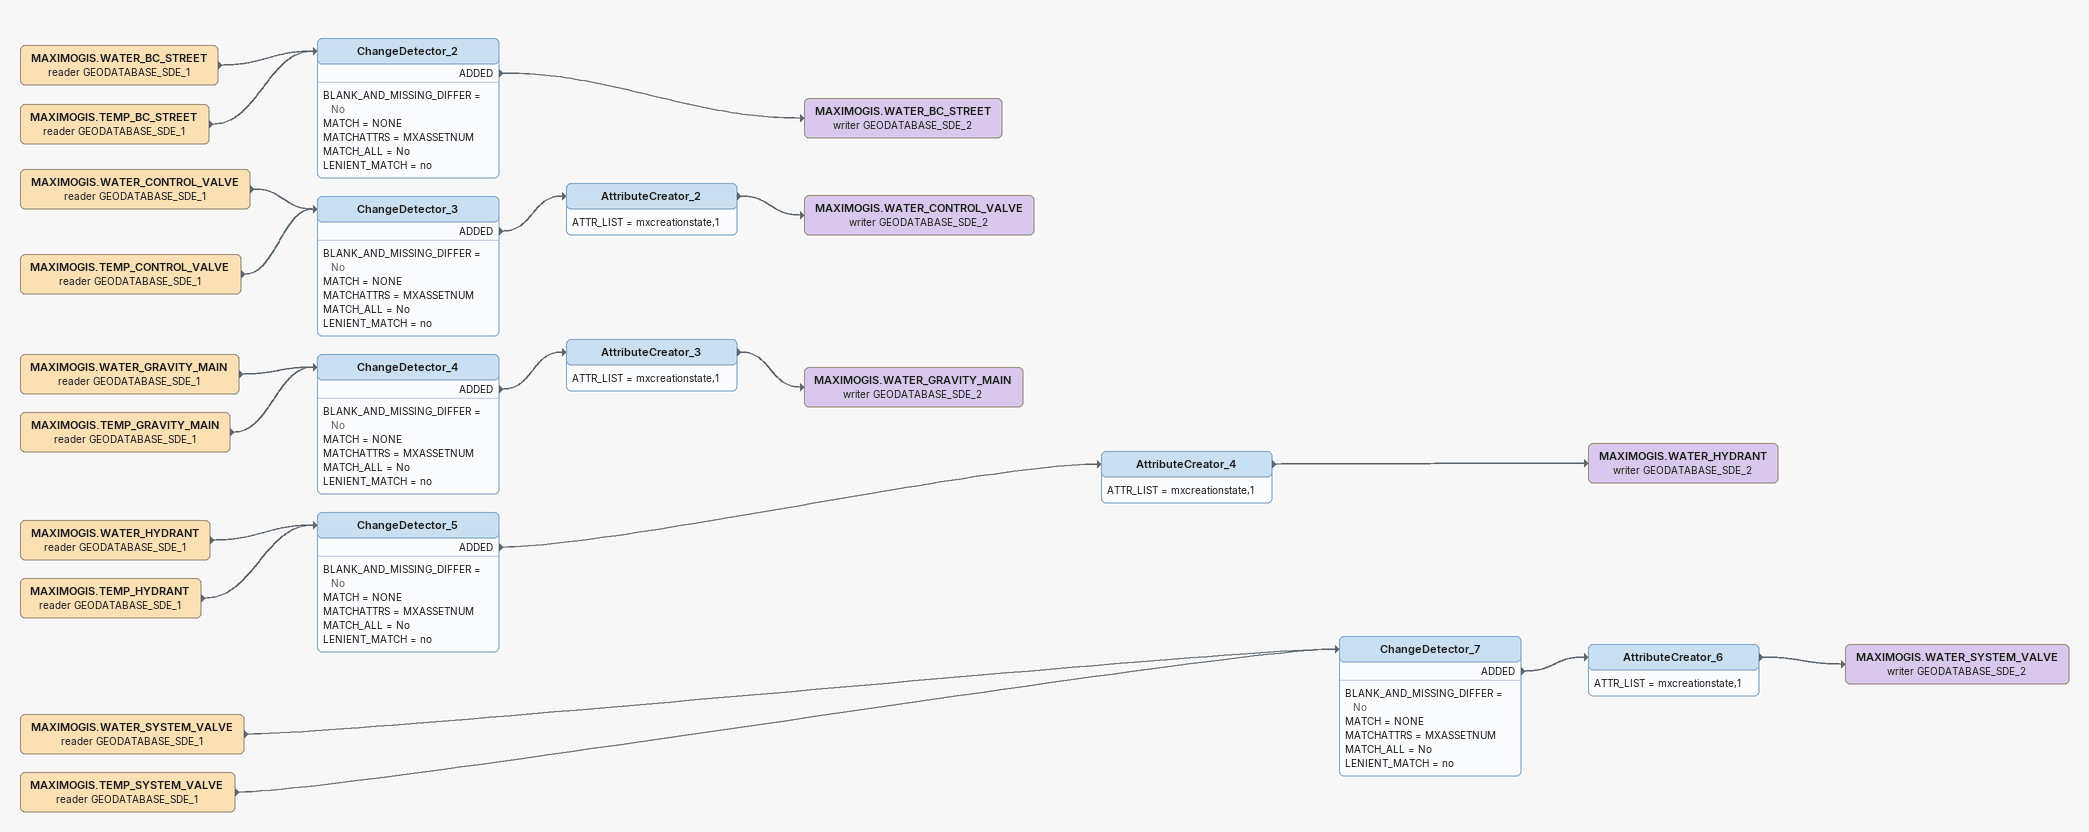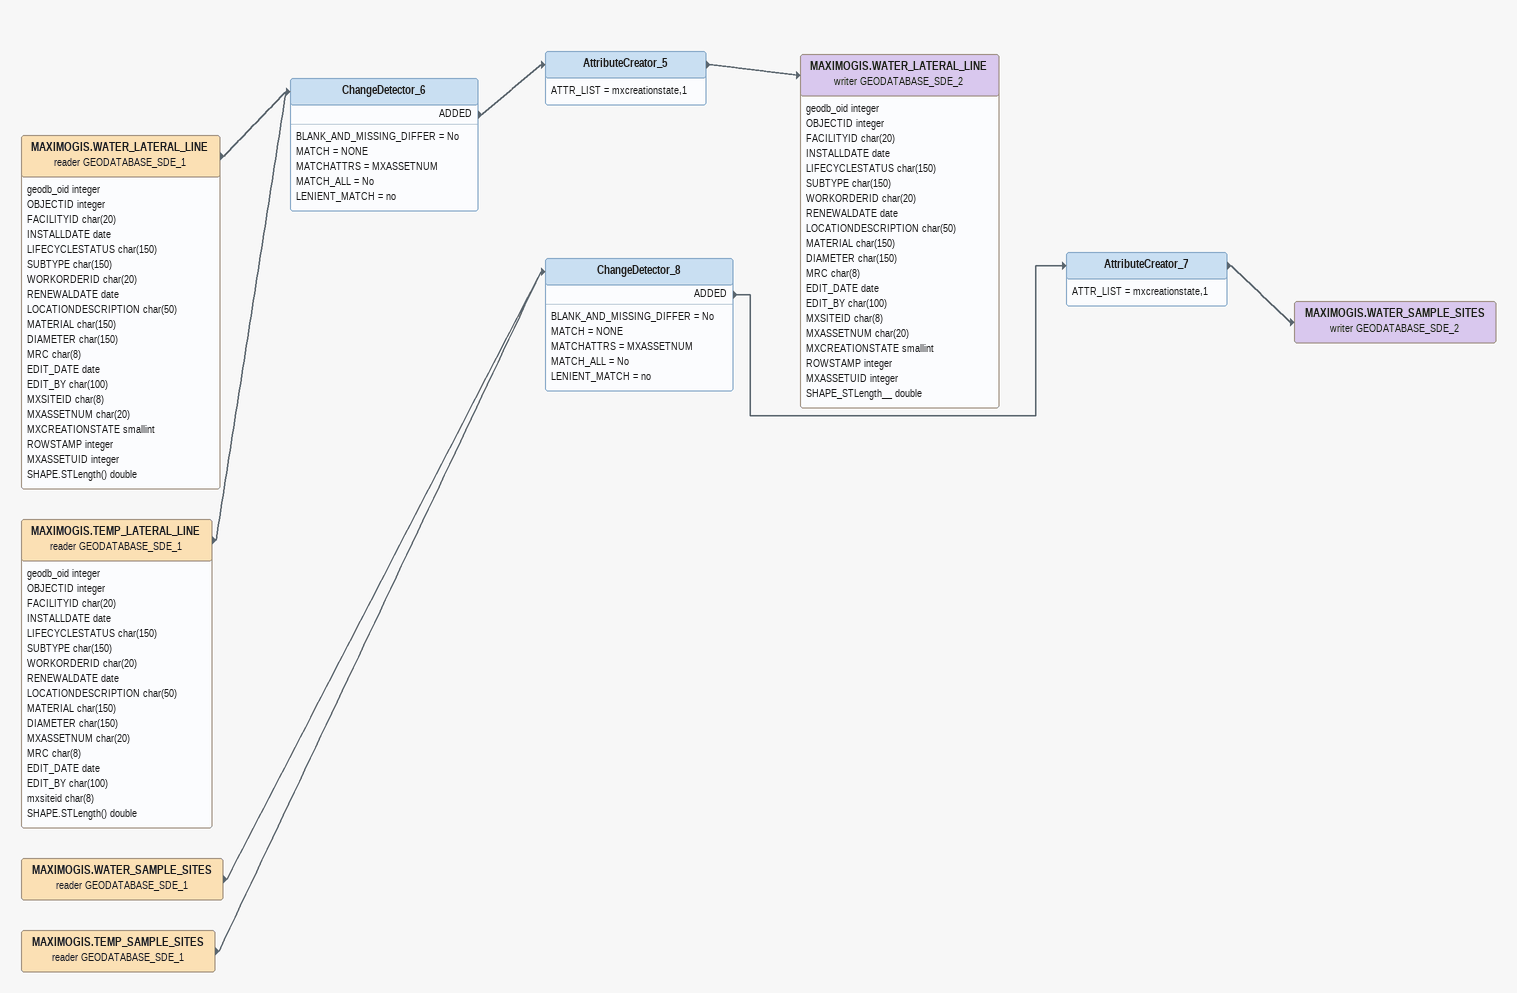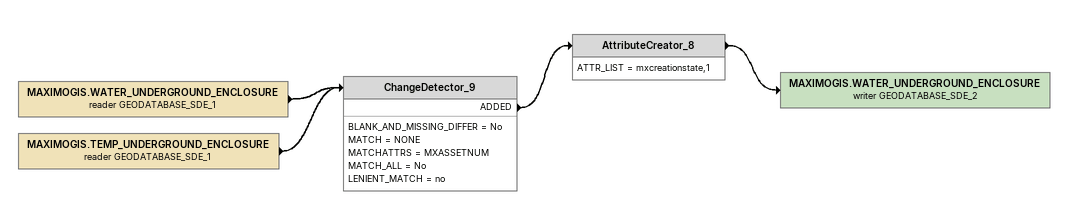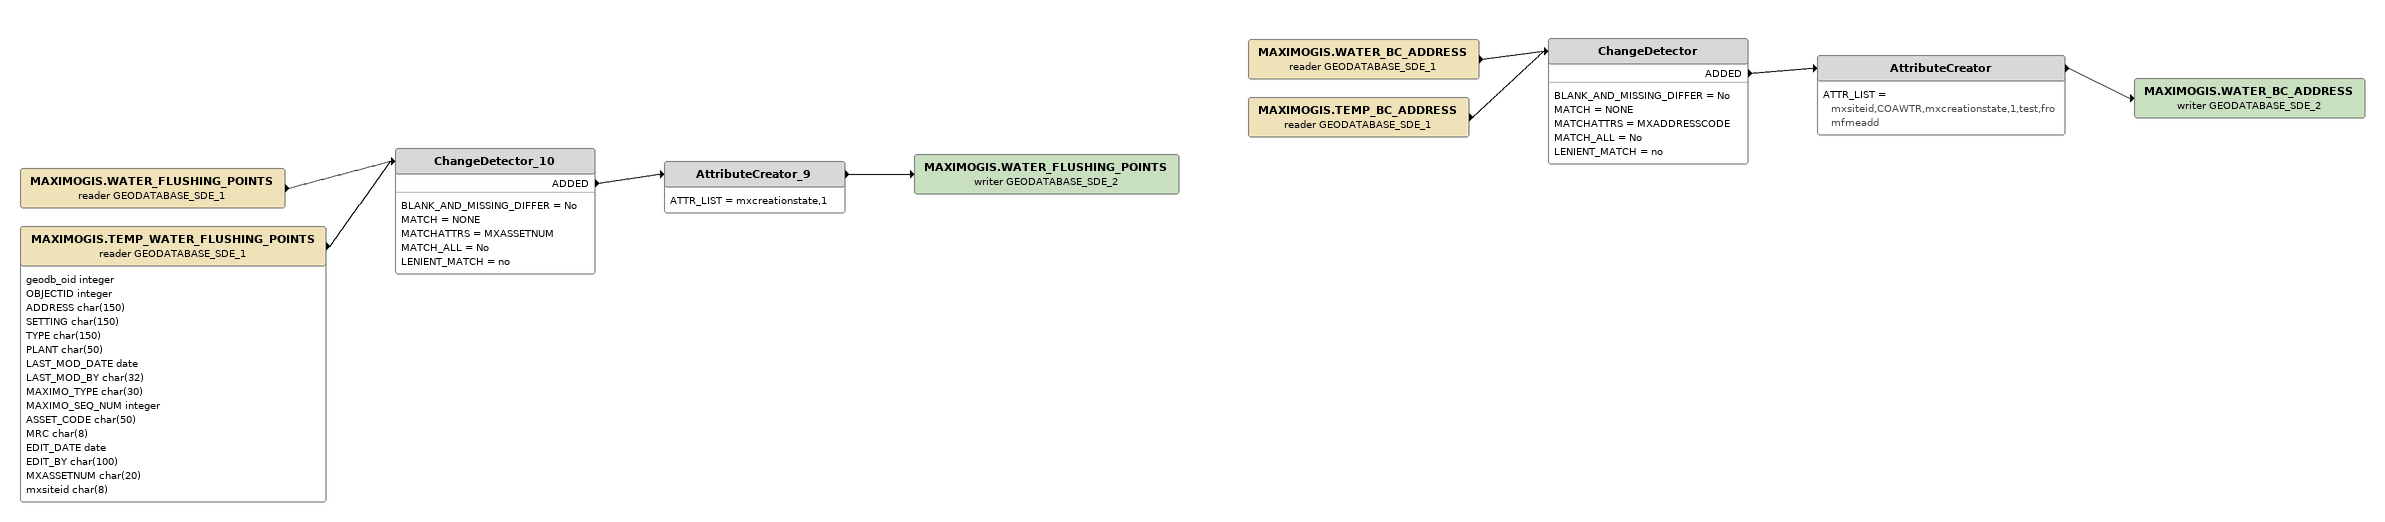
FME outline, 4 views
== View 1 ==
MAXIMOGIS.WATER_BC_STREET (reader GEODATABASE_SDE_1)
    -> ChangeDetector_2
MAXIMOGIS.WATER_CONTROL_VALVE (reader GEODATABASE_SDE_1)
    -> ChangeDetector_3
MAXIMOGIS.WATER_SYSTEM_VALVE (reader GEODATABASE_SDE_1)
    -> ChangeDetector_7
MAXIMOGIS.TEMP_BC_STREET (reader GEODATABASE_SDE_1)
    -> ChangeDetector_2
ChangeDetector_2
    BLANK_AND_MISSING_DIFFER = No
    MATCH = NONE
    MATCHATTRS = MXASSETNUM
    MATCH_ALL = No
    LENIENT_MATCH = no
    ADDED -> MAXIMOGIS.WATER_BC_STREET (writer GEODATABASE_SDE_2)
MAXIMOGIS.WATER_BC_STREET (writer GEODATABASE_SDE_2)
MAXIMOGIS.TEMP_CONTROL_VALVE (reader GEODATABASE_SDE_1)
    -> ChangeDetector_3
ChangeDetector_3
    BLANK_AND_MISSING_DIFFER = No
    MATCH = NONE
    MATCHATTRS = MXASSETNUM
    MATCH_ALL = No
    LENIENT_MATCH = no
    ADDED -> AttributeCreator_2
AttributeCreator_2
    ATTR_LIST = mxcreationstate,1
    -> MAXIMOGIS.WATER_CONTROL_VALVE (writer GEODATABASE_SDE_2)
MAXIMOGIS.WATER_CONTROL_VALVE (writer GEODATABASE_SDE_2)
MAXIMOGIS.WATER_GRAVITY_MAIN (reader GEODATABASE_SDE_1)
    -> ChangeDetector_4
MAXIMOGIS.TEMP_GRAVITY_MAIN (reader GEODATABASE_SDE_1)
    -> ChangeDetector_4
ChangeDetector_4
    BLANK_AND_MISSING_DIFFER = No
    MATCH = NONE
    MATCHATTRS = MXASSETNUM
    MATCH_ALL = No
    LENIENT_MATCH = no
    ADDED -> AttributeCreator_3
AttributeCreator_3
    ATTR_LIST = mxcreationstate,1
    -> MAXIMOGIS.WATER_GRAVITY_MAIN (writer GEODATABASE_SDE_2)
MAXIMOGIS.WATER_GRAVITY_MAIN (writer GEODATABASE_SDE_2)
MAXIMOGIS.WATER_HYDRANT (reader GEODATABASE_SDE_1)
    -> ChangeDetector_5
MAXIMOGIS.TEMP_HYDRANT (reader GEODATABASE_SDE_1)
    -> ChangeDetector_5
ChangeDetector_5
    BLANK_AND_MISSING_DIFFER = No
    MATCH = NONE
    MATCHATTRS = MXASSETNUM
    MATCH_ALL = No
    LENIENT_MATCH = no
    ADDED -> AttributeCreator_4
AttributeCreator_4
    ATTR_LIST = mxcreationstate,1
    -> MAXIMOGIS.WATER_HYDRANT (writer GEODATABASE_SDE_2)
MAXIMOGIS.WATER_HYDRANT (writer GEODATABASE_SDE_2)
MAXIMOGIS.TEMP_SYSTEM_VALVE (reader GEODATABASE_SDE_1)
    -> ChangeDetector_7
ChangeDetector_7
    BLANK_AND_MISSING_DIFFER = No
    MATCH = NONE
    MATCHATTRS = MXASSETNUM
    MATCH_ALL = No
    LENIENT_MATCH = no
    ADDED -> AttributeCreator_6
AttributeCreator_6
    ATTR_LIST = mxcreationstate,1
    -> MAXIMOGIS.WATER_SYSTEM_VALVE (writer GEODATABASE_SDE_2)
MAXIMOGIS.WATER_SYSTEM_VALVE (writer GEODATABASE_SDE_2)

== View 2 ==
MAXIMOGIS.WATER_LATERAL_LINE (reader GEODATABASE_SDE_1)
    attributes: geodb_oid integer, OBJECTID integer, FACILITYID char(20), INSTALLDATE date, LIFECYCLESTATUS char(150), SUBTYPE char(150), WORKORDERID char(20), RENEWALDATE date, LOCATIONDESCRIPTION char(50), MATERIAL char(150), DIAMETER char(150), MRC char(8), EDIT_DATE date, EDIT_BY char(100), MXSITEID char(8), MXASSETNUM char(20), MXCREATIONSTATE smallint, ROWSTAMP integer, MXASSETUID integer, SHAPE.STLength() double
    -> ChangeDetector_6
MAXIMOGIS.TEMP_LATERAL_LINE (reader GEODATABASE_SDE_1)
    attributes: geodb_oid integer, OBJECTID integer, FACILITYID char(20), INSTALLDATE date, LIFECYCLESTATUS char(150), SUBTYPE char(150), WORKORDERID char(20), RENEWALDATE date, LOCATIONDESCRIPTION char(50), MATERIAL char(150), DIAMETER char(150), MXASSETNUM char(20), MRC char(8), EDIT_DATE date, EDIT_BY char(100), mxsiteid char(8), SHAPE.STLength() double
    -> ChangeDetector_6
ChangeDetector_6
    BLANK_AND_MISSING_DIFFER = No
    MATCH = NONE
    MATCHATTRS = MXASSETNUM
    MATCH_ALL = No
    LENIENT_MATCH = no
    ADDED -> AttributeCreator_5
AttributeCreator_5
    ATTR_LIST = mxcreationstate,1
    -> MAXIMOGIS.WATER_LATERAL_LINE (writer GEODATABASE_SDE_2)
MAXIMOGIS.WATER_LATERAL_LINE (writer GEODATABASE_SDE_2)
    attributes: geodb_oid integer, OBJECTID integer, FACILITYID char(20), INSTALLDATE date, LIFECYCLESTATUS char(150), SUBTYPE char(150), WORKORDERID char(20), RENEWALDATE date, LOCATIONDESCRIPTION char(50), MATERIAL char(150), DIAMETER char(150), MRC char(8), EDIT_DATE date, EDIT_BY char(100), MXSITEID char(8), MXASSETNUM char(20), MXCREATIONSTATE smallint, ROWSTAMP integer, MXASSETUID integer, SHAPE_STLength__ double
MAXIMOGIS.WATER_SAMPLE_SITES (reader GEODATABASE_SDE_1)
    -> ChangeDetector_8
MAXIMOGIS.TEMP_SAMPLE_SITES (reader GEODATABASE_SDE_1)
    -> ChangeDetector_8
ChangeDetector_8
    BLANK_AND_MISSING_DIFFER = No
    MATCH = NONE
    MATCHATTRS = MXASSETNUM
    MATCH_ALL = No
    LENIENT_MATCH = no
    ADDED -> AttributeCreator_7
AttributeCreator_7
    ATTR_LIST = mxcreationstate,1
    -> MAXIMOGIS.WATER_SAMPLE_SITES (writer GEODATABASE_SDE_2)
MAXIMOGIS.WATER_SAMPLE_SITES (writer GEODATABASE_SDE_2)

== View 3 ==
MAXIMOGIS.WATER_UNDERGROUND_ENCLOSURE (reader GEODATABASE_SDE_1)
    -> ChangeDetector_9
MAXIMOGIS.TEMP_UNDERGROUND_ENCLOSURE (reader GEODATABASE_SDE_1)
    -> ChangeDetector_9
ChangeDetector_9
    BLANK_AND_MISSING_DIFFER = No
    MATCH = NONE
    MATCHATTRS = MXASSETNUM
    MATCH_ALL = No
    LENIENT_MATCH = no
    ADDED -> AttributeCreator_8
AttributeCreator_8
    ATTR_LIST = mxcreationstate,1
    -> MAXIMOGIS.WATER_UNDERGROUND_ENCLOSURE (writer GEODATABASE_SDE_2)
MAXIMOGIS.WATER_UNDERGROUND_ENCLOSURE (writer GEODATABASE_SDE_2)

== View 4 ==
MAXIMOGIS.WATER_FLUSHING_POINTS (reader GEODATABASE_SDE_1)
    -> ChangeDetector_10
MAXIMOGIS.TEMP_WATER_FLUSHING_POINTS (reader GEODATABASE_SDE_1)
    attributes: geodb_oid integer, OBJECTID integer, ADDRESS char(150), SETTING char(150), TYPE char(150), PLANT char(50), LAST_MOD_DATE date, LAST_MOD_BY char(32), MAXIMO_TYPE char(30), MAXIMO_SEQ_NUM integer, ASSET_CODE char(50), MRC char(8), EDIT_DATE date, EDIT_BY char(100), MXASSETNUM char(20), mxsiteid char(8)
    -> ChangeDetector_10
ChangeDetector_10
    BLANK_AND_MISSING_DIFFER = No
    MATCH = NONE
    MATCHATTRS = MXASSETNUM
    MATCH_ALL = No
    LENIENT_MATCH = no
    ADDED -> AttributeCreator_9
AttributeCreator_9
    ATTR_LIST = mxcreationstate,1
    -> MAXIMOGIS.WATER_FLUSHING_POINTS (writer GEODATABASE_SDE_2)
MAXIMOGIS.WATER_FLUSHING_POINTS (writer GEODATABASE_SDE_2)
MAXIMOGIS.WATER_BC_ADDRESS (reader GEODATABASE_SDE_1)
    -> ChangeDetector
MAXIMOGIS.TEMP_BC_ADDRESS (reader GEODATABASE_SDE_1)
    -> ChangeDetector
ChangeDetector
    BLANK_AND_MISSING_DIFFER = No
    MATCH = NONE
    MATCHATTRS = MXADDRESSCODE
    MATCH_ALL = No
    LENIENT_MATCH = no
    ADDED -> AttributeCreator
AttributeCreator
    ATTR_LIST = mxsiteid,COAWTR,mxcreationstate,1,test,fromfmeadd
    -> MAXIMOGIS.WATER_BC_ADDRESS (writer GEODATABASE_SDE_2)
MAXIMOGIS.WATER_BC_ADDRESS (writer GEODATABASE_SDE_2)
